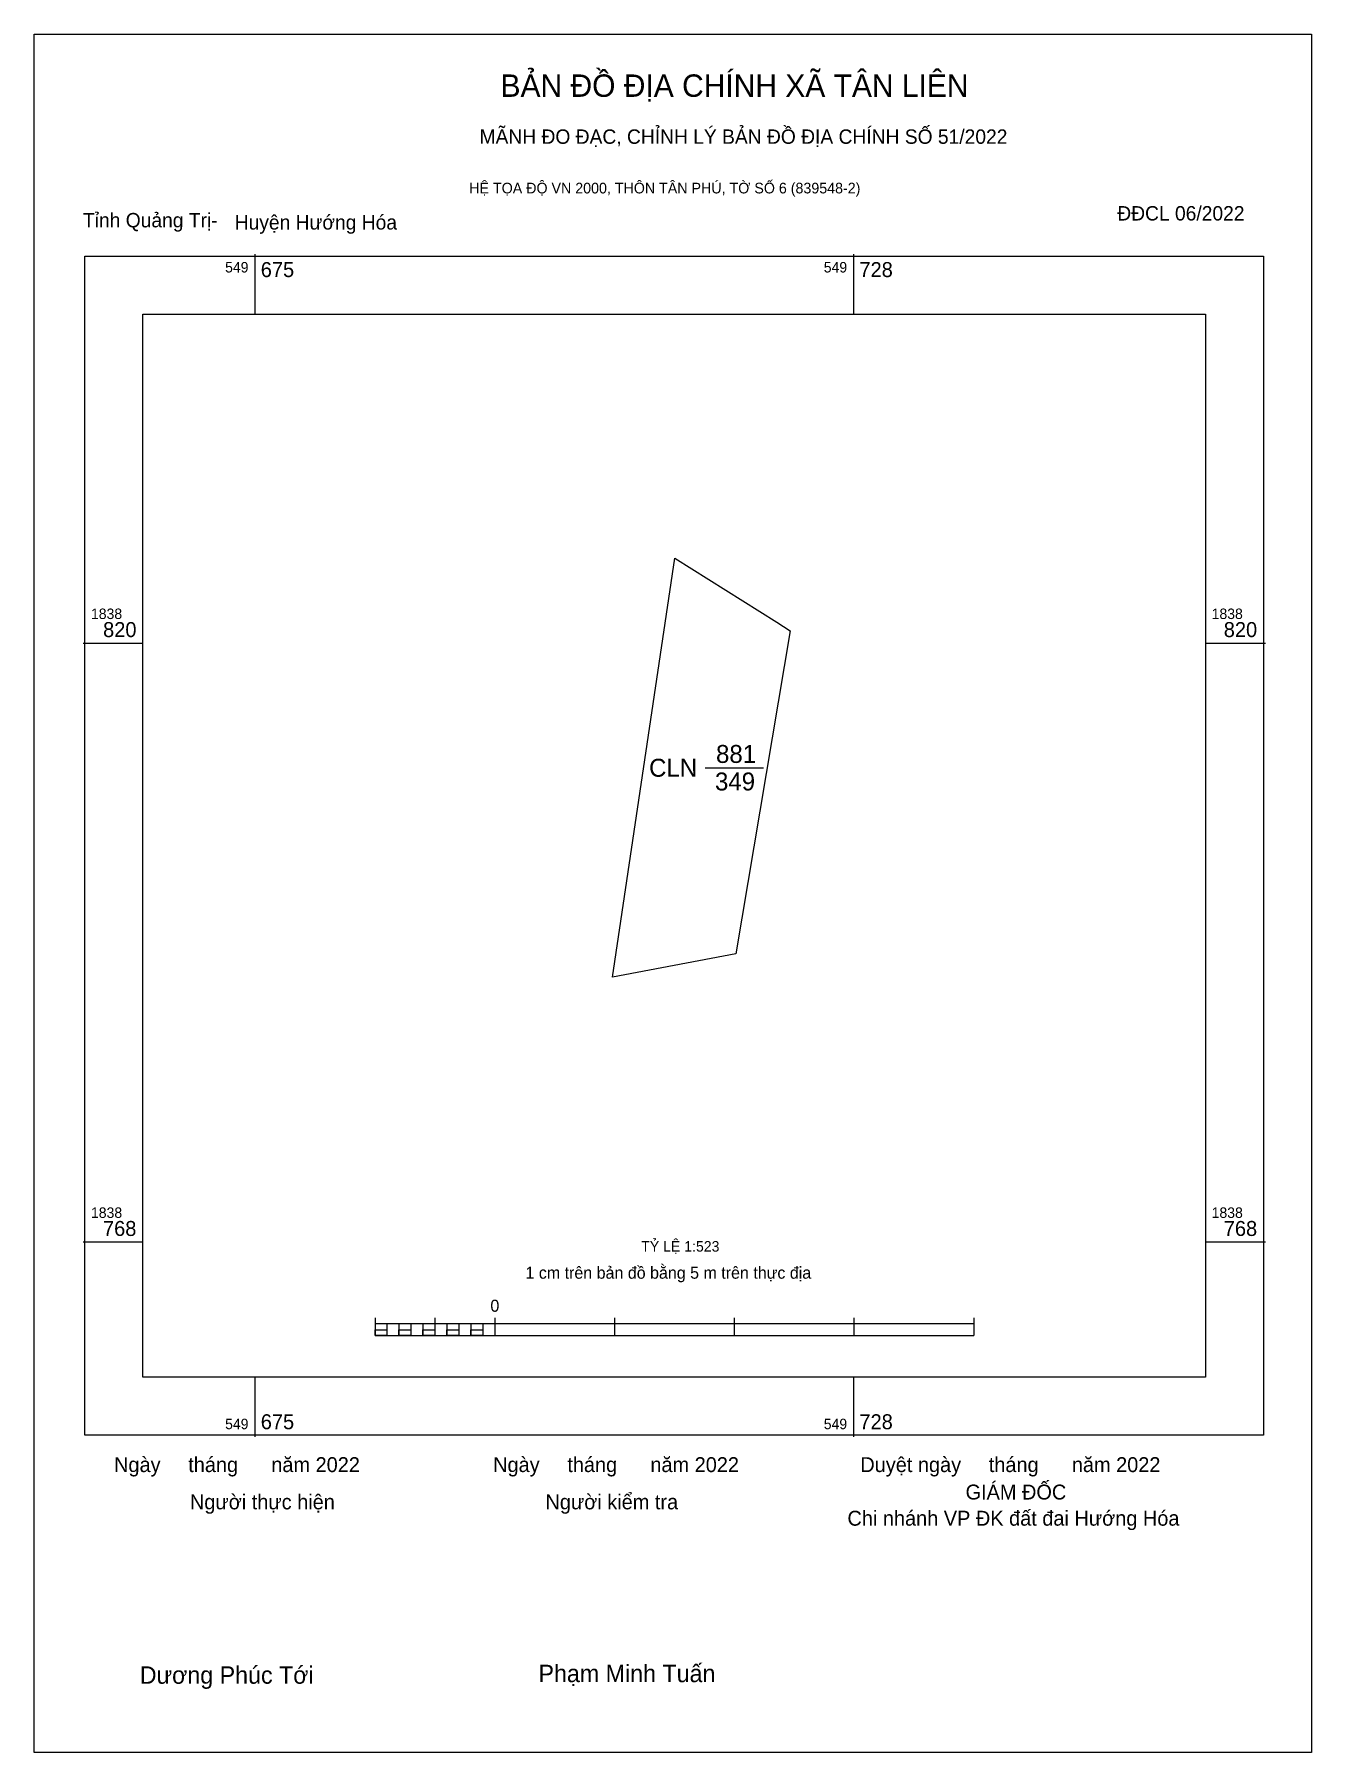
# Model space of a CAD drawing. Extents: x 549657 to 549769, y 1838724 to 1838874.
import ezdxf

# ---------------------------------------------------------------- set-up
doc = ezdxf.new("R2010")
doc.units = 0
for name, color, linetype in [('Level 10', 7, 'Continuous'), ('Level 13', 7, 'Continuous'), ('Level 15', 7, 'Continuous'), ('Level 6', 7, 'Continuous'), ('Level 62', 7, 'Continuous'), ('Level 63', 7, 'Continuous'), ('Level 9', 7, 'Continuous')]:
    doc.layers.add(name, color=color, linetype=linetype)

msp = doc.modelspace()

# ---------------------------------------------------------------- linework, layer by layer
at = {"layer": 'Level 10'}
msp.add_lwpolyline([(549712.75, 1838828.23), (549721.68, 1838822.62), (549722.85, 1838821.88), (549718.11, 1838793.6), (549707.3, 1838791.55)], close=True, dxfattribs=at)
at = {"layer": 'Level 15'}
msp.add_lwpolyline([(549656.7, 1838874.06), (549768.5, 1838874.06), (549768.5, 1838723.71), (549656.7, 1838723.71)], close=True, dxfattribs=at)
at = {"layer": 'Level 62'}
msp.add_lwpolyline([(549666.21, 1838849.58), (549759.22, 1838849.58), (549759.22, 1838756.57), (549666.21, 1838756.57)], close=True, dxfattribs=at)
at = {"layer": 'Level 63'}
for p, q in [((549676, 1838854.82), (549676, 1838849.58)), ((549728.4, 1838854.82), (549728.4, 1838849.58)), ((549660.97, 1838820.8), (549666.21, 1838820.8)), ((549759.22, 1838820.8), (549764.46, 1838820.8)), ((549660.97, 1838768.4), (549666.21, 1838768.4)), ((549759.22, 1838768.4), (549764.46, 1838768.4)), ((549686.52, 1838761.77), (549686.52, 1838760.2)), ((549691.76, 1838761.77), (549691.76, 1838760.2)), ((549697, 1838761.77), (549697, 1838760.2)), ((549707.48, 1838761.77), (549707.48, 1838760.2)), ((549717.96, 1838761.77), (549717.96, 1838760.2)), ((549728.44, 1838761.77), (549728.44, 1838760.2)), ((549738.92, 1838761.77), (549738.92, 1838760.2)), ((549686.52, 1838761.25), (549738.92, 1838761.25)), ((549686.52, 1838760.2), (549738.92, 1838760.2)), ((549687.56, 1838761.25), (549687.56, 1838760.2)), ((549688.61, 1838761.25), (549688.61, 1838760.2)), ((549689.66, 1838761.25), (549689.66, 1838760.2)), ((549690.71, 1838761.25), (549690.71, 1838760.2)), ((549691.76, 1838761.25), (549691.76, 1838760.2)), ((549692.8, 1838761.25), (549692.8, 1838760.2)), ((549693.85, 1838761.25), (549693.85, 1838760.2)), ((549694.9, 1838761.25), (549694.9, 1838760.2)), ((549695.95, 1838761.25), (549695.95, 1838760.2)), ((549697, 1838761.25), (549697, 1838760.2)), ((549676, 1838756.57), (549676, 1838751.33)), ((549728.4, 1838756.57), (549728.4, 1838751.33))]:
    msp.add_line(p, q, dxfattribs=at)
for points in [[(549661.13, 1838854.66), (549764.3, 1838854.66), (549764.3, 1838751.49), (549661.13, 1838751.49)], [(549686.52, 1838760.72), (549687.56, 1838760.72), (549687.56, 1838760.2), (549686.52, 1838760.2)], [(549686.52, 1838760.72), (549687.56, 1838760.72), (549687.56, 1838760.2), (549686.52, 1838760.2)], [(549688.61, 1838760.72), (549689.66, 1838760.72), (549689.66, 1838760.2), (549688.61, 1838760.2)], [(549690.71, 1838760.72), (549691.76, 1838760.72), (549691.76, 1838760.2), (549690.71, 1838760.2)], [(549692.8, 1838760.72), (549693.85, 1838760.72), (549693.85, 1838760.2), (549692.8, 1838760.2)], [(549694.9, 1838760.72), (549695.95, 1838760.72), (549695.95, 1838760.2), (549694.9, 1838760.2)]]:
    msp.add_lwpolyline(points, close=True, dxfattribs=at)
at = {"layer": 'Level 9'}
msp.add_line((549715.43, 1838809.89), (549720.51, 1838809.89), dxfattribs=at)

# ---------------------------------------------------------------- texts
at = {"layer": 'Level 13'}
for s, p in [('881', (549716.37, 1838810.31)), ('CLN', (549710.51, 1838809.1)), ('349', (549716.28, 1838807.9))]:
    msp.add_text(s, height=1.572, dxfattribs=at).set_placement(p)
at = {"layer": 'Level 6'}
msp.add_text('TỶ LỆ 1:523', height=0.9212, dxfattribs=at).set_placement((549709.82, 1838767.55))
at = {"layer": 'Level 63'}
for s, height, p in [('BẢN ĐỒ ĐỊA CHÍNH XÃ TÂN LIÊN', 1.9617, (549697.51, 1838868.59)), ('MÃNH ĐO ĐẠC, CHỈNH LÝ BẢN ĐỒ ĐỊA CHÍNH SỐ 51/2022', 1.2587, (549695.67, 1838864.48)), ('HỆ TỌA ĐỘ VN 2000, THÔN TÂN PHÚ, TỜ SỐ 6 (839548-2)', 0.9318, (549694.77, 1838860.14)), ('549', 0.917, (549673.4, 1838853.22)), ('675', 1.31, (549676.52, 1838852.82)), ('549', 0.917, (549725.8, 1838853.22)), ('728', 1.31, (549728.92, 1838852.82)), ('1838', 0.917, (549661.66, 1838822.9)), ('1838', 0.917, (549759.75, 1838822.9)), ('820', 1.31, (549662.72, 1838821.32)), ('820', 1.31, (549760.81, 1838821.32)), ('1838', 0.917, (549661.66, 1838770.5)), ('1838', 0.917, (549759.75, 1838770.5)), ('768', 1.31, (549662.71, 1838768.92)), ('768', 1.31, (549760.81, 1838768.92)), ('1 cm trên bản đồ bằng 5 m trên thực địa', 1.048, (549699.69, 1838765.18)), ('0', 1.05, (549696.62, 1838762.29)), ('549', 0.917, (549673.4, 1838752.01)), ('675', 1.31, (549676.52, 1838752.01)), ('549', 0.917, (549725.8, 1838752.01)), ('728', 1.31, (549728.92, 1838752.01)), ('Ngày     tháng      năm 2022', 1.3039, (549663.68, 1838748.26)), ('Ngày     tháng      năm 2022', 1.3039, (549696.86, 1838748.26)), ('Duyệt ngày     tháng      năm 2022', 1.3039, (549729, 1838748.26)), ('Người kiểm tra', 1.3039, (549701.44, 1838745)), ('GIÁM ĐỐC', 1.304, (549738.21, 1838745.86)), ('Người thực hiện', 1.3039, (549670.32, 1838745)), ('Chi nhánh VP ĐK đất đai Hướng Hóa', 1.3039, (549727.87, 1838743.57)), ('Phạm Minh Tuấn', 1.5208, (549700.83, 1838729.88)), ('Dương Phúc Tới', 1.5208, (549665.93, 1838729.74))]:
    msp.add_text(s, height=height, dxfattribs=at).set_placement(p)
at = {"layer": 'Level 9'}
for s, p in [('Tỉnh Quảng Trị-', (549660.96, 1838857.17)), ('Huyện Hướng Hóa', (549674.24, 1838856.98)), ('ĐĐCL 06/2022', (549751.49, 1838857.77))]:
    msp.add_text(s, height=1.2587, dxfattribs=at).set_placement(p)

doc.saveas('drawing.dxf')
